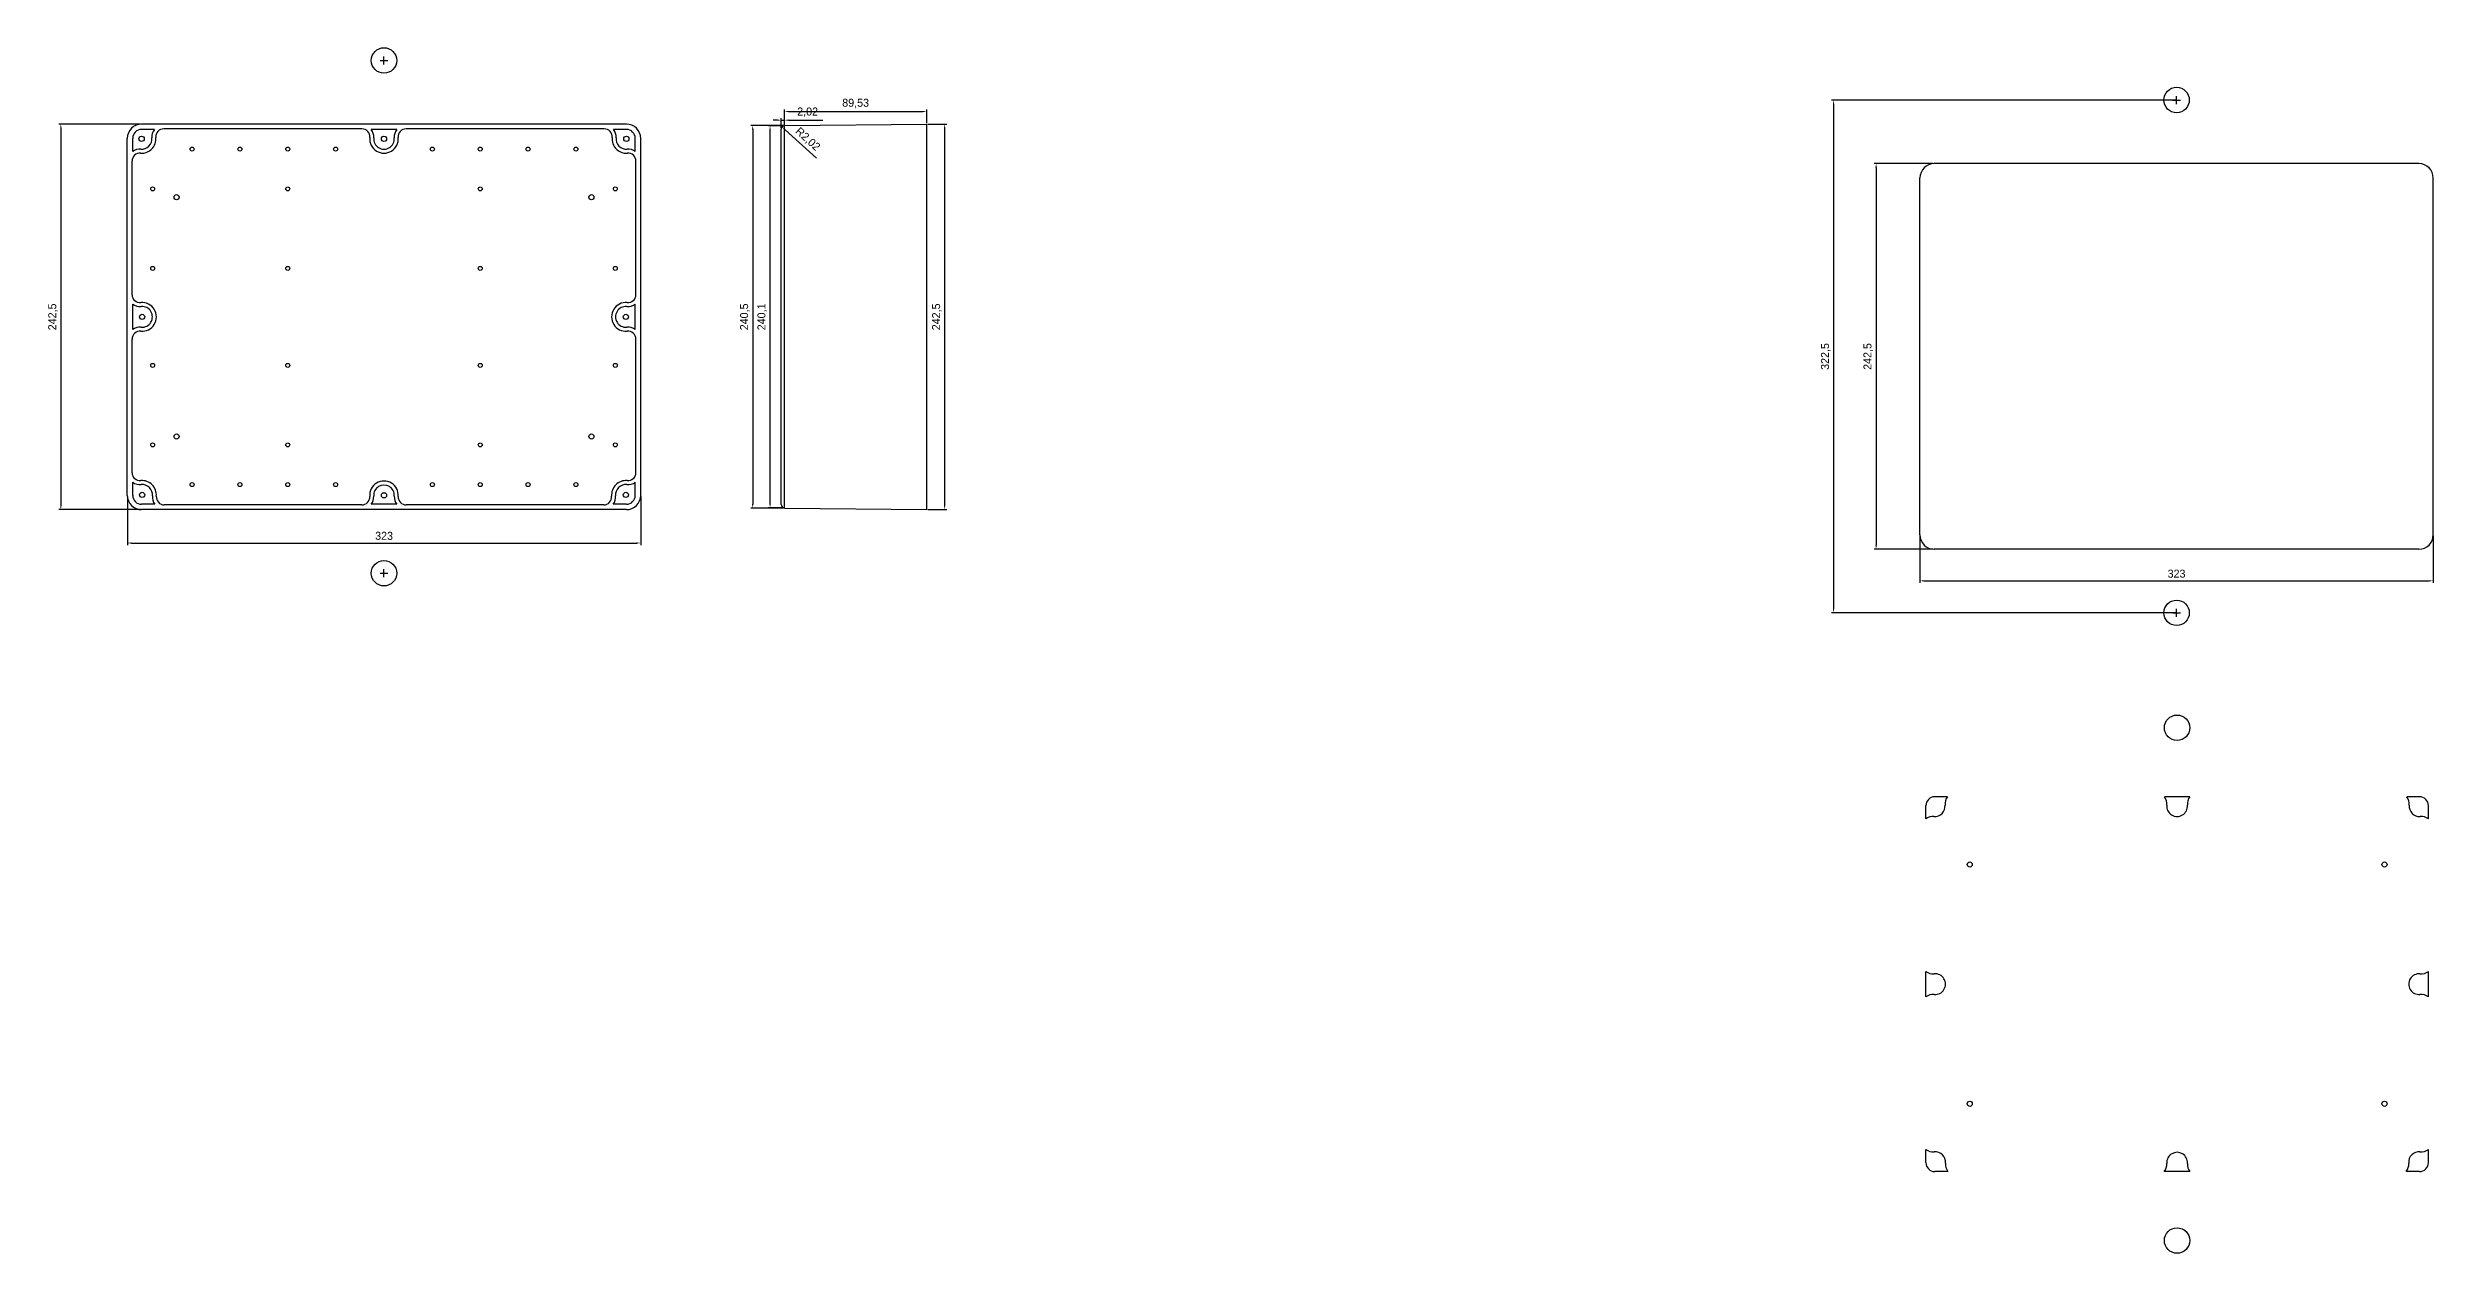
# Model space of a CAD drawing. Header units: millimetres. Extents: x 119 to 8321, y -328 to 2054.
# Drawn here: x 119 to 1620, y -328 to 430 of the extents above; entities that cross this region are included whole.
import ezdxf

# ---------------------------------------------------------------- set-up
doc = ezdxf.new("R2010")
doc.units = ezdxf.units.MM
doc.dimstyles.new('ISO-25', dxfattribs={"dimtxt": 5.0345, "dimasz": 2.5, "dimexe": 1.25, "dimexo": 0.625, "dimgap": 2.0285, "dimtad": 1, "dimtxsty": 'Standard', "dimcen": 2.5, "dimclrd": 3, "dimclre": 6, "dimclrt": 1, "dimadec": 0, "dimazin": 0, "dimtfac": 1, "dimtmove": 0, "dimatfit": 3, "dimfxl": 1, "dimarcsym": 0})

# ---------------------------------------------------------------- blocks, each defined once
blk = doc.blocks.new('*D22')
at = {"color": 6, "lineweight": -2}
for p, q in [((1457.9, 397), (1241.5, 397)), ((1457.9, 74.5), (1241.5, 74.5))]:
    blk.add_line(p, q, dxfattribs=at)
at = {"color": 3, "lineweight": -2}
blk.add_line((1242.7, 394.5), (1242.7, 77), dxfattribs=at)
at = {"color": 3}
for points in [[(1242.3, 394.5), (1243.1, 394.5), (1242.7, 397)], [(1242.3, 77), (1243.1, 77), (1242.7, 74.5)]]:
    blk.add_solid(points, dxfattribs=at)
at = {"layer": 'Defpoints', "color": 0}
for p in [(1458.5, 397), (1242.7, 74.5), (1458.5, 74.5)]:
    blk.add_point(p, dxfattribs=at)
at = {"color": 1, "insert": (1237.8, 235.7), "char_height": 5.03, "attachment_point": 5, "rotation": 90}
blk.add_mtext('322,5', dxfattribs=at)
blk = doc.blocks.new('*D23')
at = {"color": 6, "lineweight": -2}
for p, q in [((1305.4, 357), (1268.2, 357)), ((1305.4, 114.5), (1268.2, 114.5))]:
    blk.add_line(p, q, dxfattribs=at)
at = {"color": 3, "lineweight": -2}
blk.add_line((1269.5, 354.5), (1269.5, 117), dxfattribs=at)
at = {"color": 3}
for points in [[(1269, 354.5), (1269.9, 354.5), (1269.5, 357)], [(1269, 117), (1269.9, 117), (1269.5, 114.5)]]:
    blk.add_solid(points, dxfattribs=at)
at = {"layer": 'Defpoints', "color": 0}
for p in [(1306, 357), (1269.5, 114.5), (1306, 114.5)]:
    blk.add_point(p, dxfattribs=at)
at = {"color": 1, "insert": (1264.5, 235.7), "char_height": 5.03, "attachment_point": 5, "rotation": 90}
blk.add_mtext('242,5', dxfattribs=at)
blk = doc.blocks.new('*D24')
at = {"color": 6, "lineweight": -2}
for p, q in [((1297, 122.9), (1297, 93.4)), ((1620, 122.9), (1620, 93.4))]:
    blk.add_line(p, q, dxfattribs=at)
at = {"color": 3, "lineweight": -2}
blk.add_line((1299.5, 94.6), (1617.5, 94.6), dxfattribs=at)
at = {"color": 3}
for points in [[(1299.5, 95), (1299.5, 94.2), (1297, 94.6)], [(1617.5, 95), (1617.5, 94.2), (1620, 94.6)]]:
    blk.add_solid(points, dxfattribs=at)
at = {"layer": 'Defpoints', "color": 0}
for p in [(1297, 123.5), (1620, 123.5), (1620, 94.6)]:
    blk.add_point(p, dxfattribs=at)
at = {"color": 1, "insert": (1458.5, 99.1), "char_height": 5.03, "attachment_point": 5}
blk.add_mtext('323', dxfattribs=at)
blk = doc.blocks.new('*D31')
at = {"color": 6, "lineweight": -2}
for p, q in [((582, 380.7), (572.3, 380.7)), ((582, 140.6), (572.3, 140.6))]:
    blk.add_line(p, q, dxfattribs=at)
at = {"color": 3, "lineweight": -2}
blk.add_line((573.6, 143.1), (573.6, 378.2), dxfattribs=at)
at = {"color": 3}
for points in [[(573.1, 378.2), (574, 378.2), (573.6, 380.7)], [(573.1, 143.1), (574, 143.1), (573.6, 140.6)]]:
    blk.add_solid(points, dxfattribs=at)
at = {"layer": 'Defpoints', "color": 0}
for p in [(573.6, 380.7), (582.6, 380.7), (582.6, 140.6)]:
    blk.add_point(p, dxfattribs=at)
at = {"color": 1, "insert": (568.6, 260.6), "char_height": 5.03, "attachment_point": 5, "rotation": 90}
blk.add_mtext('240,1', dxfattribs=at)
blk = doc.blocks.new('*D30')
at = {"color": 6, "lineweight": -2}
for p, q in [((582, 380.9), (561.4, 380.9)), ((582, 140.4), (561.4, 140.4))]:
    blk.add_line(p, q, dxfattribs=at)
at = {"color": 3, "lineweight": -2}
blk.add_line((562.7, 378.4), (562.7, 142.9), dxfattribs=at)
at = {"color": 3}
for points in [[(562.2, 378.4), (563.1, 378.4), (562.7, 380.9)], [(562.2, 142.9), (563.1, 142.9), (562.7, 140.4)]]:
    blk.add_solid(points, dxfattribs=at)
at = {"layer": 'Defpoints', "color": 0}
for p in [(582.6, 380.9), (562.7, 140.4), (582.6, 140.4)]:
    blk.add_point(p, dxfattribs=at)
at = {"color": 1, "insert": (557.7, 260.6), "char_height": 5.03, "attachment_point": 5, "rotation": 90}
blk.add_mtext('240,5', dxfattribs=at)
blk = doc.blocks.new('*D26')
at = {"color": 6, "lineweight": -2}
for p, q in [((672.8, 381.9), (684.7, 381.9)), ((672.8, 139.4), (684.7, 139.4))]:
    blk.add_line(p, q, dxfattribs=at)
at = {"color": 3, "lineweight": -2}
blk.add_line((683.4, 379.4), (683.4, 141.9), dxfattribs=at)
at = {"color": 3}
for points in [[(683, 379.4), (683.8, 379.4), (683.4, 381.9)], [(683, 141.9), (683.8, 141.9), (683.4, 139.4)]]:
    blk.add_solid(points, dxfattribs=at)
at = {"layer": 'Defpoints', "color": 0}
for p in [(672.2, 381.9), (672.2, 139.4), (683.4, 139.4)]:
    blk.add_point(p, dxfattribs=at)
at = {"color": 1, "insert": (678.5, 260.6), "char_height": 5.03, "attachment_point": 5, "rotation": 90}
blk.add_mtext('242,5', dxfattribs=at)
blk = doc.blocks.new('*D29')
at = {"color": 3, "lineweight": -2}
blk.add_line((602.8, 360.4), (583, 378.3), dxfattribs=at)
at = {"color": 3}
blk.add_solid([(583.3, 378.6), (582.7, 378), (581.1, 380)], dxfattribs=at)
at = {"layer": 'Defpoints', "color": 0}
for p in [(581.1, 380), (582.6, 378.7)]:
    blk.add_point(p, dxfattribs=at)
at = {"color": 1, "insert": (597.1, 372.2), "char_height": 5.03, "attachment_point": 5, "rotation": 317.9252}
blk.add_mtext('R2,02', dxfattribs=at)
blk = doc.blocks.new('*D28')
at = {"color": 3, "lineweight": -2}
for p, q in [((578.1, 384.3), (575.6, 384.3)), ((580.6, 384.3), (582.6, 384.3)), ((585.1, 384.3), (606.8, 384.3))]:
    blk.add_line(p, q, dxfattribs=at)
at = {"color": 6, "lineweight": -2}
for p, q in [((580.6, 379.3), (580.6, 385.6)), ((582.6, 381.9), (582.6, 385.6))]:
    blk.add_line(p, q, dxfattribs=at)
at = {"color": 3}
for points in [[(578.1, 384.8), (578.1, 383.9), (580.6, 384.3)], [(585.1, 384.8), (585.1, 383.9), (582.6, 384.3)]]:
    blk.add_solid(points, dxfattribs=at)
at = {"layer": 'Defpoints', "color": 0}
for p in [(580.6, 378.7), (582.6, 384.3), (582.6, 381.3)]:
    blk.add_point(p, dxfattribs=at)
at = {"color": 1, "insert": (597.2, 389.3), "char_height": 5.03, "attachment_point": 5}
blk.add_mtext('2,02', dxfattribs=at)
blk = doc.blocks.new('*D27')
at = {"color": 6, "lineweight": -2}
for p, q in [((582.6, 381.3), (582.6, 391)), ((672.2, 382.5), (672.2, 391))]:
    blk.add_line(p, q, dxfattribs=at)
at = {"color": 3, "lineweight": -2}
blk.add_line((585.1, 389.8), (669.7, 389.8), dxfattribs=at)
at = {"color": 3}
for points in [[(585.1, 390.2), (585.1, 389.4), (582.6, 389.8)], [(669.7, 390.2), (669.7, 389.4), (672.2, 389.8)]]:
    blk.add_solid(points, dxfattribs=at)
at = {"layer": 'Defpoints', "color": 0}
for p in [(582.6, 380.7), (672.2, 389.8), (672.2, 381.9)]:
    blk.add_point(p, dxfattribs=at)
at = {"color": 1, "insert": (627.4, 394.8), "char_height": 5.03, "attachment_point": 5}
blk.add_mtext('89,53', dxfattribs=at)
blk = doc.blocks.new('*D34')
at = {"color": 6, "lineweight": -2}
for p, q in [((177.5, 381.9), (126.1, 381.9)), ((177.5, 139.4), (126.1, 139.4))]:
    blk.add_line(p, q, dxfattribs=at)
at = {"color": 3, "lineweight": -2}
blk.add_line((127.3, 379.4), (127.3, 141.9), dxfattribs=at)
at = {"color": 3}
for points in [[(126.9, 379.4), (127.8, 379.4), (127.3, 381.9)], [(126.9, 141.9), (127.8, 141.9), (127.3, 139.4)]]:
    blk.add_solid(points, dxfattribs=at)
at = {"layer": 'Defpoints', "color": 0}
for p in [(178.2, 381.9), (127.3, 139.4), (178.2, 139.4)]:
    blk.add_point(p, dxfattribs=at)
at = {"color": 1, "insert": (122.4, 260.6), "char_height": 5.03, "attachment_point": 5, "rotation": 90}
blk.add_mtext('242,5', dxfattribs=at)
blk = doc.blocks.new('*D35')
at = {"color": 6, "lineweight": -2}
for p, q in [((169.2, 147.7), (169.2, 117.1)), ((492.2, 147.7), (492.2, 117.1))]:
    blk.add_line(p, q, dxfattribs=at)
at = {"color": 3, "lineweight": -2}
blk.add_line((171.7, 118.4), (489.7, 118.4), dxfattribs=at)
at = {"color": 3}
for points in [[(171.7, 118.8), (171.7, 118), (169.2, 118.4)], [(489.7, 118.8), (489.7, 118), (492.2, 118.4)]]:
    blk.add_solid(points, dxfattribs=at)
at = {"layer": 'Defpoints', "color": 0}
for p in [(169.2, 148.4), (492.2, 148.4), (492.2, 118.4)]:
    blk.add_point(p, dxfattribs=at)
at = {"color": 1, "insert": (330.7, 122.9), "char_height": 5.03, "attachment_point": 5}
blk.add_mtext('323', dxfattribs=at)

msp = doc.modelspace()

# ---------------------------------------------------------------- linework, layer by layer
for p, q in [((328.158, 421.872), (333.158, 421.872)), ((330.658, 419.372), (330.658, 424.372)), ((483.158, 381.872), (178.158, 381.872)), ((186.174, 378.472), (178.158, 378.472)), ((316.718, 378.872), (192.097, 378.872)), ((338.674, 378.472), (322.642, 378.472)), ((469.218, 378.872), (344.597, 378.872)), ((483.158, 378.472), (475.142, 378.472)), ((580.608, 142.592), (580.608, 378.652)), ((582.628, 380.872), (672.158, 381.872)), ((582.628, 140.372), (582.628, 380.872)), ((672.158, 139.372), (672.158, 381.872)), ((169.158, 148.372), (169.158, 372.872)), ((172.558, 364.532), (172.558, 372.872)), ((488.758, 364.532), (488.758, 372.872)), ((492.158, 148.372), (492.158, 372.872)), ((172.158, 274.562), (172.158, 358.608)), ((489.158, 274.562), (489.158, 358.608)), ((1297.037, 123.485), (1297.037, 347.985)), ((1611.037, 356.985), (1306.037, 356.985)), ((1620.037, 123.485), (1620.037, 347.985)), ((172.558, 252.606), (172.558, 268.638)), ((488.758, 252.606), (488.758, 268.638)), ((172.158, 162.612), (172.158, 246.683)), ((489.158, 162.612), (489.158, 246.683)), ((172.558, 148.372), (172.558, 156.688)), ((488.758, 148.372), (488.758, 156.688)), ((186.474, 142.772), (178.158, 142.772)), ((483.158, 139.372), (178.158, 139.372)), ((316.694, 142.372), (192.397, 142.372)), ((338.699, 142.772), (322.617, 142.772)), ((468.918, 142.372), (344.622, 142.372)), ((483.158, 142.772), (474.842, 142.772)), ((582.628, 140.372), (672.158, 139.372)), ((1611.037, 114.485), (1306.037, 114.485)), ((328.158, 99.372), (333.158, 99.372)), ((330.658, 96.872), (330.658, 101.872)), ((1314.365, -41.167), (1306.349, -41.167)), ((1466.865, -41.167), (1450.833, -41.167)), ((1611.349, -41.167), (1603.333, -41.167)), ((1300.749, -55.107), (1300.749, -46.767)), ((1616.949, -55.107), (1616.949, -46.767)), ((1300.749, -167.033), (1300.749, -151.001)), ((1616.949, -167.033), (1616.949, -151.001)), ((1300.749, -271.267), (1300.749, -262.951)), ((1616.949, -271.267), (1616.949, -262.951)), ((1314.665, -276.867), (1306.349, -276.867)), ((1466.89, -276.867), (1450.808, -276.867)), ((1611.349, -276.867), (1603.033, -276.867))]:
    msp.add_line(p, q)
at = {"color": 6}
for p, q in [((1456.037, 396.985), (1461.037, 396.985)), ((1458.537, 394.485), (1458.537, 399.485)), ((1458.537, 71.985), (1458.537, 76.985)), ((1456.037, 74.485), (1461.037, 74.485))]:
    msp.add_line(p, q, dxfattribs=at)
for centre, radius in [((330.658, 421.872), 8), ((1458.537, 396.985), 8), ((178.158, 372.572), 1.65), ((209.908, 366.122), 1.25), ((240.008, 366.122), 1.25), ((270.108, 366.122), 1.25), ((300.208, 366.122), 1.25), ((330.658, 372.572), 1.65), ((361.108, 366.122), 1.25), ((391.208, 366.122), 1.25), ((421.308, 366.122), 1.25), ((451.408, 366.122), 1.25), ((483.158, 372.572), 1.65), ((185.108, 341.122), 1.25), ((200.158, 335.872), 1.6), ((270.108, 341.122), 1.25), ((391.208, 341.122), 1.25), ((461.158, 335.872), 1.6), ((476.208, 341.122), 1.25), ((185.108, 291.122), 1.25), ((270.108, 291.122), 1.25), ((391.208, 291.122), 1.25), ((476.208, 291.122), 1.25), ((178.458, 260.622), 1.65), ((482.858, 260.622), 1.65), ((185.108, 230.122), 1.25), ((270.108, 230.122), 1.25), ((391.208, 230.122), 1.25), ((476.208, 230.122), 1.25), ((185.108, 180.122), 1.25), ((200.158, 185.372), 1.6), ((270.108, 180.122), 1.25), ((391.208, 180.122), 1.25), ((461.158, 185.372), 1.6), ((476.208, 180.122), 1.25), ((178.458, 148.672), 1.65), ((209.908, 155.122), 1.25), ((240.008, 155.122), 1.25), ((270.108, 155.122), 1.25), ((300.208, 155.122), 1.25), ((361.108, 155.122), 1.25), ((391.208, 155.122), 1.25), ((421.308, 155.122), 1.25), ((451.408, 155.122), 1.25), ((482.858, 148.672), 1.65), ((330.658, 148.372), 1.65), ((330.658, 99.372), 8), ((1458.537, 74.485), 8), ((1458.849, 2.233), 8), ((1328.349, -83.767), 1.6), ((1589.349, -83.767), 1.6), ((1328.349, -234.267), 1.6), ((1589.349, -234.267), 1.6), ((1458.849, -320.267), 8)]:
    msp.add_circle(centre, radius)
for centre, radius, start, end in [((178.158, 372.872), 9, 90, 180), ((178.158, 372.872), 5.6, 90, 180), ((192.097, 373.872), 7.5, 142.169083, 185.327998), ((192.097, 373.872), 5, 90, 185.327998), ((316.718, 373.872), 5, 354.672002, 90), ((316.718, 373.872), 7.5, 354.672002, 37.830917), ((344.597, 373.872), 7.5, 142.169083, 185.327998), ((344.597, 373.872), 5, 90, 185.327998), ((469.218, 373.872), 5, 354.672002, 90), ((469.218, 373.872), 7.5, 354.672002, 37.830917), ((483.158, 372.872), 9, 0, 90), ((483.158, 372.872), 5.6, 0, 90), ((582.628, 378.652), 2.02, 90, 180), ((177.158, 358.608), 5, 85.903956, 180), ((177.158, 358.608), 7.5, 85.903956, 127.830917), ((178.158, 372.572), 9, 265.903956, 5.327998), ((178.158, 372.572), 6.5, 265.903956, 5.327998), ((330.658, 372.572), 9, 174.672002, 5.327998), ((330.658, 372.572), 6.5, 174.672002, 5.327998), ((483.158, 372.572), 9, 174.672002, 274.096044), ((483.158, 372.572), 6.5, 174.672002, 274.096044), ((484.158, 358.608), 7.5, 52.169083, 94.096044), ((484.158, 358.608), 5, 0, 94.096044), ((1306.037, 347.985), 9, 90, 180), ((1611.037, 347.985), 9, 0, 90), ((177.158, 274.562), 5, 180, 275.327998), ((484.158, 274.562), 5, 264.672002, 0), ((177.158, 274.562), 7.5, 232.169083, 275.327998), ((178.458, 260.622), 9, 264.672002, 95.327998), ((178.458, 260.622), 6.5, 264.672002, 95.327998), ((482.858, 260.622), 9, 84.672002, 275.327998), ((482.858, 260.622), 6.5, 84.672002, 275.327998), ((484.158, 274.562), 7.5, 264.672002, 307.830917), ((177.158, 246.683), 5, 84.672002, 180), ((177.158, 246.683), 7.5, 84.672002, 127.830917), ((484.158, 246.683), 7.5, 52.169083, 95.327998), ((484.158, 246.683), 5, 0, 95.327998), ((177.158, 162.612), 5, 180, 275.327998), ((177.158, 162.612), 7.5, 232.169083, 275.327998), ((178.458, 148.672), 9, 354.672002, 95.327998), ((178.458, 148.672), 6.5, 354.672002, 95.327998), ((330.658, 148.372), 9, 355.903956, 184.096044), ((330.658, 148.372), 6.5, 355.903956, 184.096044), ((482.858, 148.672), 9, 84.672002, 185.327998), ((482.858, 148.672), 6.5, 84.672002, 185.327998), ((484.158, 162.612), 7.5, 264.672002, 307.830917), ((484.158, 162.612), 5, 264.672002, 0), ((178.158, 148.372), 9, 180, 270), ((178.158, 148.372), 5.6, 180, 270), ((192.397, 147.372), 7.5, 174.672002, 217.830917), ((192.397, 147.372), 5, 174.672002, 270), ((316.694, 147.372), 5, 270, 4.096044), ((316.694, 147.372), 7.5, 322.169083, 4.096044), ((344.622, 147.372), 7.5, 175.903956, 217.830917), ((344.622, 147.372), 5, 175.903956, 270), ((468.918, 147.372), 5, 270, 5.327998), ((468.918, 147.372), 7.5, 322.169083, 5.327998), ((483.158, 148.372), 9, 270, 0), ((483.158, 148.372), 5.6, 270, 0), ((582.628, 142.592), 2.02, 180, 270), ((1306.037, 123.485), 9, 180, 270), ((1611.037, 123.485), 9, 270, 0), ((1306.349, -46.767), 5.6, 90, 180), ((1320.288, -45.767), 7.5, 142.169083, 185.327998), ((1444.909, -45.767), 7.5, 354.672002, 37.830917), ((1472.788, -45.767), 7.5, 142.169083, 185.327998), ((1597.409, -45.767), 7.5, 354.672002, 37.830917), ((1611.349, -46.767), 5.6, 0, 90), ((1305.349, -61.031), 7.5, 85.903956, 127.830917), ((1306.349, -47.067), 6.5, 265.903956, 5.327998), ((1458.849, -47.067), 6.5, 174.672002, 5.327998), ((1611.349, -47.067), 6.5, 174.672002, 274.096044), ((1612.349, -61.031), 7.5, 52.169083, 94.096044), ((1305.349, -145.077), 7.5, 232.169083, 275.327998), ((1306.649, -159.017), 6.5, 264.672002, 95.327998), ((1611.049, -159.017), 6.5, 84.672002, 275.327998), ((1612.349, -145.077), 7.5, 264.672002, 307.830917), ((1305.349, -172.956), 7.5, 84.672002, 127.830917), ((1612.349, -172.956), 7.5, 52.169083, 95.327998), ((1305.349, -257.027), 7.5, 232.169083, 275.327998), ((1306.649, -270.967), 6.5, 354.672002, 95.327998), ((1458.849, -271.267), 6.5, 355.903956, 184.096044), ((1611.049, -270.967), 6.5, 84.672002, 185.327998), ((1612.349, -257.027), 7.5, 264.672002, 307.830917), ((1306.349, -271.267), 5.6, 180, 270), ((1320.588, -272.267), 7.5, 174.672002, 217.830917), ((1444.885, -272.267), 7.5, 322.169083, 4.096044), ((1472.813, -272.267), 7.5, 175.903956, 217.830917), ((1597.109, -272.267), 7.5, 322.169083, 5.327998), ((1611.349, -271.267), 5.6, 270, 0)]:
    msp.add_arc(centre, radius, start, end)

# ---------------------------------------------------------------- dimensions: what is measured, and where the dimension line sits
for base, p1, p2, picture, middle in [((582.628, 384.337), (580.608, 378.652), (582.628, 381.297), '*D28', (597.208, 389.302)), ((672.158, 389.794), (582.628, 380.672), (672.158, 381.872), '*D27', (627.393, 394.759)), ((492.158, 118.368), (169.158, 148.372), (492.158, 148.372), '*D35', (330.658, 122.914)), ((1620.037, 94.603), (1297.037, 123.485), (1620.037, 123.485), '*D24', (1458.537, 99.148))]:
    dim = msp.add_linear_dim(base=base, p1=p1, p2=p2, dimstyle='ISO-25')
    dim.commit()
    dim.dimension.update_dxf_attribs({"geometry": picture, "text_midpoint": middle})
for base, p1, p2, picture, middle in [((1242.72, 74.485), (1458.537, 396.985), (1458.537, 74.485), '*D22', (1237.755, 235.735)), ((127.346, 139.372), (178.158, 381.872), (178.158, 139.372), '*D34', (122.38, 260.622)), ((562.652, 140.372), (582.628, 380.872), (582.628, 140.372), '*D30', (557.687, 260.622)), ((573.566, 380.672), (582.628, 140.572), (582.628, 380.672), '*D31', (568.601, 260.622)), ((683.422, 139.372), (672.158, 381.872), (672.158, 139.372), '*D26', (678.457, 260.622)), ((1269.462, 114.485), (1306.037, 356.985), (1306.037, 114.485), '*D23', (1264.497, 235.735))]:
    dim = msp.add_linear_dim(base=base, p1=p1, p2=p2, angle=90, dimstyle='ISO-25')
    dim.commit()
    dim.dimension.update_dxf_attribs({"geometry": picture, "text_midpoint": middle})
dim = msp.add_radius_dim(center=(582.628, 378.652), mpoint=(581.129, 380.006), dimstyle='ISO-25', override={"dimtmove": 1})
dim.commit()
dim.dimension.update_dxf_attribs({"geometry": '*D29', "text_midpoint": (593.82, 368.549), "dimtype": 164})

doc.saveas('drawing.dxf')
